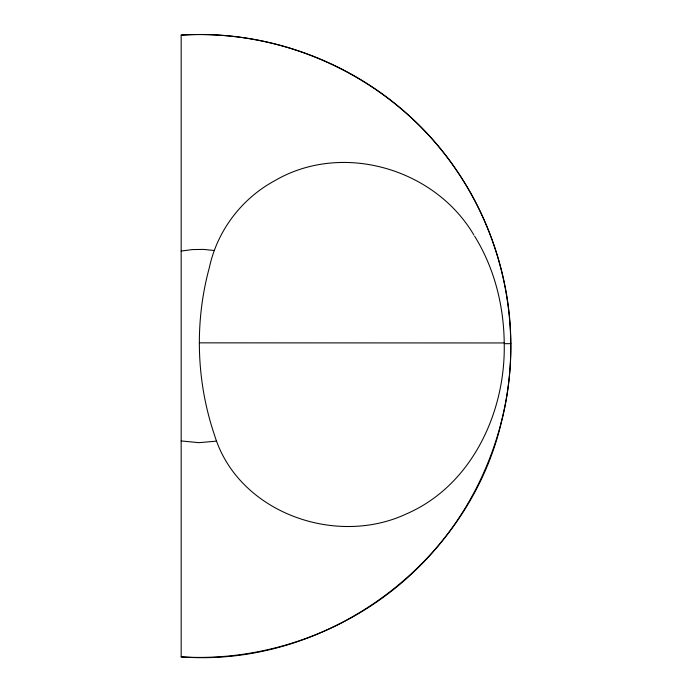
<?xml version="1.0" encoding="UTF-8"?>
<svg xmlns="http://www.w3.org/2000/svg" width="692" height="692" viewBox="0 0 692 692"><rect width="100%" height="100%" fill="white"/><g stroke="black" fill="none" stroke-linecap="round" stroke-linejoin="round"><path stroke-width="1.04" d="M181.166 35.119C288.538 28.087 396.992 81.466 456.919 170.846C506.432 243.273 523.143 336.918 501.441 421.947C468.545 563.608 326.157 668.031 181.166 656.872L181.166 35.119C265.33 29.903 350.844 60.801 412.216 118.626C473.977 176.045 510.471 259.318 510.834 343.647L504.226 343.699C505.67 412.216 471.728 485.697 406.325 513.94C335.594 547.104 237.996 512.538 214.546 435.207C196.251 381.413 194.409 322.195 209.408 267.389C217.236 230.817 241.569 198.725 274.361 180.932C341.865 141.142 434.939 168.502 473.951 235.142M510.834 343.647C511.656 428.772 475.776 513.256 413.928 571.756C352.34 630.524 266.135 662.054 181.166 656.872M181.166 251.066L192.246 249.587L203.422 249.405L214.546 250.513M216.622 441.133L198.889 442.672L181.166 440.934M199.331 342.851L504.217 342.955M474.66 236.257C494.356 268.081 503.793 305.596 504.217 342.851"/></g></svg>
